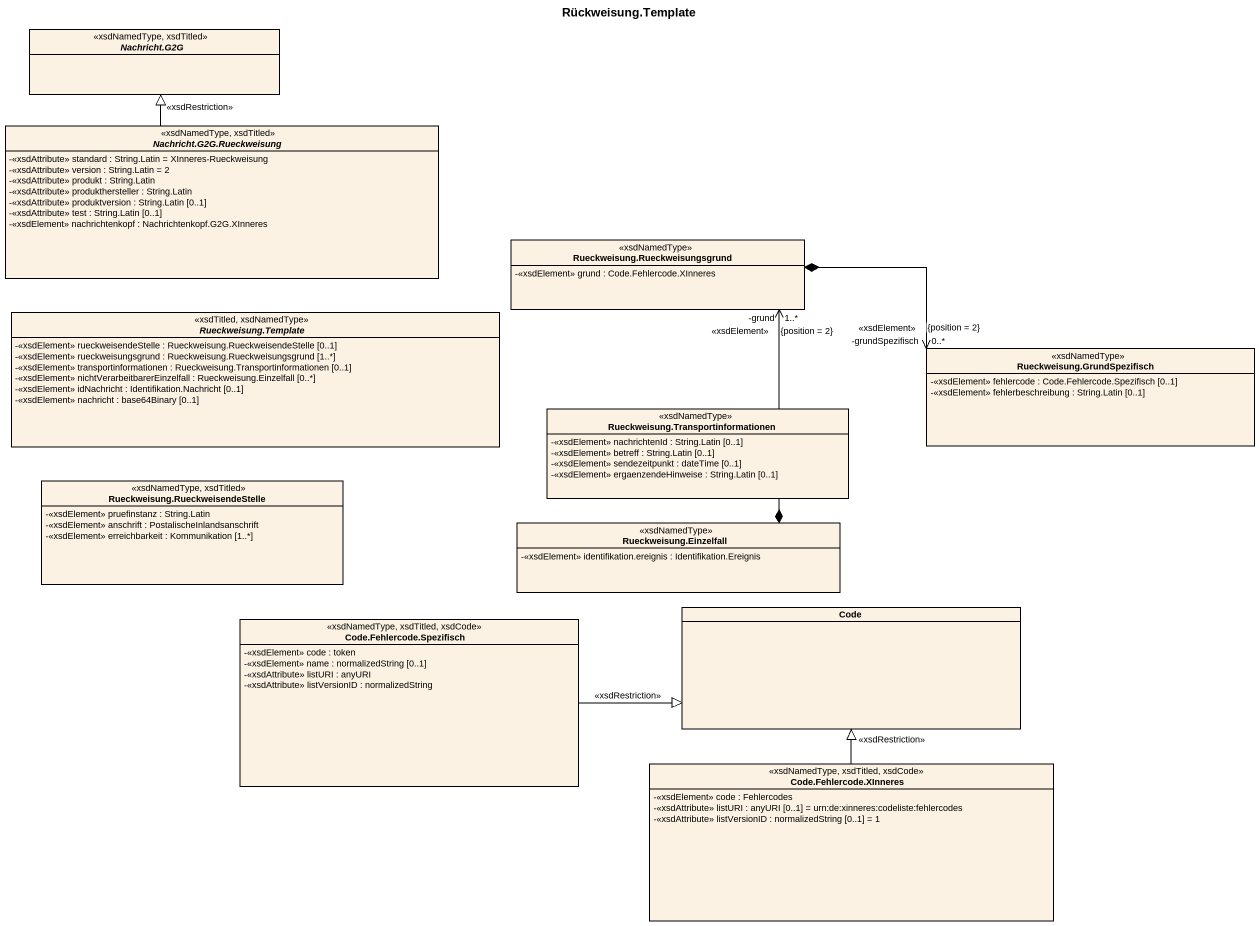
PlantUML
@startuml
title Rückweisung.Template
hide circle
hide empty members
skinparam classAttributeIconSize 0
abstract class "Nachricht.G2G" as Nachricht_G2G <<xsdNamedType, xsdTitled>>
abstract class "Nachricht.G2G.Rueckweisung" as Nachricht_G2G_Rueckweisung <<xsdNamedType, xsdTitled>> {
  -<<xsdAttribute>> standard : String.Latin = XInneres-Rueckweisung
  -<<xsdAttribute>> version : String.Latin = 2
  -<<xsdAttribute>> produkt : String.Latin
  -<<xsdAttribute>> produkthersteller : String.Latin
  -<<xsdAttribute>> produktversion : String.Latin [0..1]
  -<<xsdAttribute>> test : String.Latin [0..1]
  -<<xsdElement>> nachrichtenkopf : Nachrichtenkopf.G2G.XInneres
}
class "Rueckweisung.Rueckweisungsgrund" as Rueckweisung <<xsdNamedType>> {
  -<<xsdElement>> grund : Code.Fehlercode.XInneres
}
abstract class "Rueckweisung.Template" as Rueckweisung_Template <<xsdTitled, xsdNamedType>> {
  -<<xsdElement>> rueckweisendeStelle : Rueckweisung.RueckweisendeStelle [0..1]
  -<<xsdElement>> rueckweisungsgrund : Rueckweisung.Rueckweisungsgrund [1..*]
  -<<xsdElement>> transportinformationen : Rueckweisung.Transportinformationen [0..1]
  -<<xsdElement>> nichtVerarbeitbarerEinzelfall : Rueckweisung.Einzelfall [0..*]
  -<<xsdElement>> idNachricht : Identifikation.Nachricht [0..1]
  -<<xsdElement>> nachricht : base64Binary [0..1]
}
class "Rueckweisung.GrundSpezifisch" as Rueckweisung_GrundSpezifisch <<xsdNamedType>> {
  -<<xsdElement>> fehlercode : Code.Fehlercode.Spezifisch [0..1]
  -<<xsdElement>> fehlerbeschreibung : String.Latin [0..1]
}
class "Rueckweisung.Transportinformationen" as Rueckweisung_2 <<xsdNamedType>> {
  -<<xsdElement>> nachrichtenId : String.Latin [0..1]
  -<<xsdElement>> betreff : String.Latin [0..1]
  -<<xsdElement>> sendezeitpunkt : dateTime [0..1]
  -<<xsdElement>> ergaenzendeHinweise : String.Latin [0..1]
}
class "Rueckweisung.RueckweisendeStelle" as Rueckweisung_3 <<xsdNamedType, xsdTitled>> {
  -<<xsdElement>> pruefinstanz : String.Latin
  -<<xsdElement>> anschrift : PostalischeInlandsanschrift
  -<<xsdElement>> erreichbarkeit : Kommunikation [1..*]
}
class "Rueckweisung.Einzelfall" as Rueckweisung_Einzelfall <<xsdNamedType>> {
  -<<xsdElement>> identifikation.ereignis : Identifikation.Ereignis
}
class "Code.Fehlercode.Spezifisch" as Code_Fehlercode_Spezifisch <<xsdNamedType, xsdTitled, xsdCode>> {
  -<<xsdElement>> code : token
  -<<xsdElement>> name : normalizedString [0..1]
  -<<xsdAttribute>> listURI : anyURI
  -<<xsdAttribute>> listVersionID : normalizedString
}
class Code
class "Code.Fehlercode.XInneres" as Code_Fehlercode_XInneres <<xsdNamedType, xsdTitled, xsdCode>> {
  -<<xsdElement>> code : Fehlercodes
  -<<xsdAttribute>> listURI : anyURI [0..1] = urn:de:xinneres:codeliste:fehlercodes
  -<<xsdAttribute>> listVersionID : normalizedString [0..1] = 1
}
Nachricht_G2G_Rueckweisung -up-|> Nachricht_G2G : <<xsdRestriction>>
Rueckweisung *-right-> "-grundSpezifisch\n0..*\n<<xsdElement>>\n{position = 2}" Rueckweisung_GrundSpezifisch
Rueckweisung_Einzelfall *-up-> "-grund\n1..*\n<<xsdElement>>\n{position = 2}" Rueckweisung
Code_Fehlercode_Spezifisch -right-|> Code : <<xsdRestriction>>
Code_Fehlercode_XInneres -up-|> Code : <<xsdRestriction>>
@enduml
